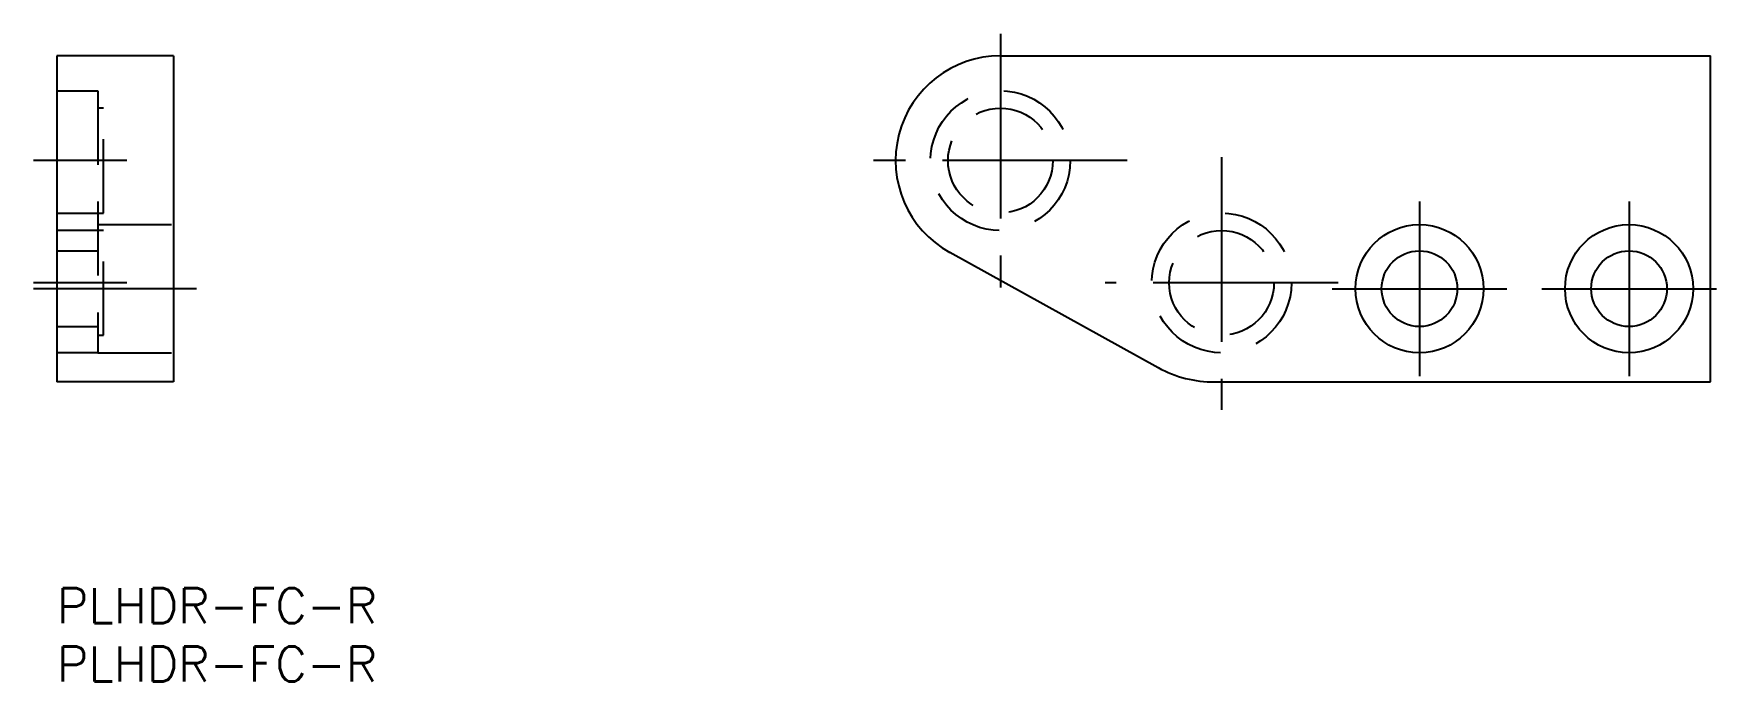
# Model space of a CAD drawing. Extents: x -2 to 143, y -8 to 135.
# Drawn here: x -2 to 142.5, y -8 to 47.6 of the extents above.
import ezdxf

# ---------------------------------------------------------------- set-up
doc = ezdxf.new("R2010")
doc.units = 0
doc.header["$LTSCALE"] = 0.5
doc.linetypes.add('CENTER', pattern=[50.8, 31.75, -6.35, 6.35, -6.35])
doc.linetypes.add('DASHED', pattern=[19.05, 12.7, -6.35])
doc.layers.get('0').update_dxf_attribs({"linetype": 'CONTINUOUS'})
doc.layers.add('CENTER', color=1, linetype='CENTER')
doc.styles.get("Standard").update_dxf_attribs({"font": 'txt.shx', "height": 3, "bigfont": 'bigfont.shx'})

# ---------------------------------------------------------------- blocks, each defined once
blk = doc.blocks.new('*U21')
at = {"color": 7, "linetype": 'CONTINUOUS'}
blk.add_text('PLHDR-FC-R', height=3, dxfattribs=at).set_placement((0, -3))
blk = doc.blocks.new('*U22')
at = {"color": 7, "linetype": 'CONTINUOUS'}
blk.add_text('PLHDR-FC-R', height=3, dxfattribs=at).set_placement((0, -8))

msp = doc.modelspace()

# ---------------------------------------------------------------- linework, layer by layer
at = {"color": 7, "linetype": 'CONTINUOUS'}
for p, q in [((0, 45.72), (0, 17.72)), ((10, 45.72), (0, 45.72)), ((10, 45.72), (10, 17.72)), ((81.04, 45.72), (142.04, 45.72)), ((142.04, 17.72), (142.04, 45.72)), ((76.69, 28.85), (94.6, 18.95)), ((10, 17.72), (0, 17.72)), ((99.44, 17.72), (142.04, 17.72))]:
    msp.add_line(p, q, dxfattribs=at)
at = {"color": 3, "linetype": 'DASHED'}
for p, q in [((0, 42.72), (3.5, 42.72)), ((3.5, 42.72), (3.5, 20.22)), ((4, 41.22), (3.5, 41.22)), ((4, 32.22), (4, 41.22)), ((0, 32.22), (4, 32.22)), ((4, 30.72), (0, 30.72)), ((3.5, 31.22), (10, 31.22)), ((4, 21.72), (4, 30.72)), ((0, 28.97), (3.5, 28.97)), ((0, 22.47), (3.5, 22.47)), ((3.5, 21.72), (4, 21.72)), ((3.5, 20.22), (0, 20.22)), ((3.5, 20.22), (10, 20.22))]:
    msp.add_line(p, q, dxfattribs=at)
for centre, radius in [((81.04, 36.72), 6), ((81.04, 36.72), 4.5), ((100.04, 26.22), 6), ((100.04, 26.22), 4.5)]:
    msp.add_circle(centre, radius, dxfattribs=at)
at = {"color": 7, "linetype": 'CONTINUOUS'}
for centre, radius in [((117.04, 25.72), 5.5), ((135.04, 25.72), 5.5), ((117.04, 25.72), 3.25), ((135.04, 25.72), 3.25)]:
    msp.add_circle(centre, radius, dxfattribs=at)
for centre, radius, start, end in [((81.04, 36.72), 9, 90, 241.0736), ((99.3, 27.34), 9.62, 240.7865, 270.8431)]:
    msp.add_arc(centre, radius, start, end, dxfattribs=at)
at = {"layer": 'CENTER', "color": 1, "linetype": 'CENTER'}
for p, q in [((81.04, 47.62), (81.04, 25.82)), ((6, 36.72), (-2, 36.72)), ((91.94, 36.72), (70.14, 36.72)), ((100.04, 37.02), (100.04, 15.32)), ((117.04, 33.22), (117.04, 18.22)), ((135.04, 33.22), (135.04, 18.22)), ((6, 26.22), (-2, 26.22)), ((110.04, 26.22), (90.05, 26.22)), ((12, 25.72), (-2, 25.72)), ((109.54, 25.72), (124.54, 25.72)), ((127.54, 25.72), (142.54, 25.72))]:
    msp.add_line(p, q, dxfattribs=at)

# ---------------------------------------------------------------- block references
at = {"color": 7, "linetype": 'CONTINUOUS'}
for name in ['*U21', '*U22']:
    msp.add_blockref(name, (0, 0), dxfattribs=at)

doc.saveas('drawing.dxf')
